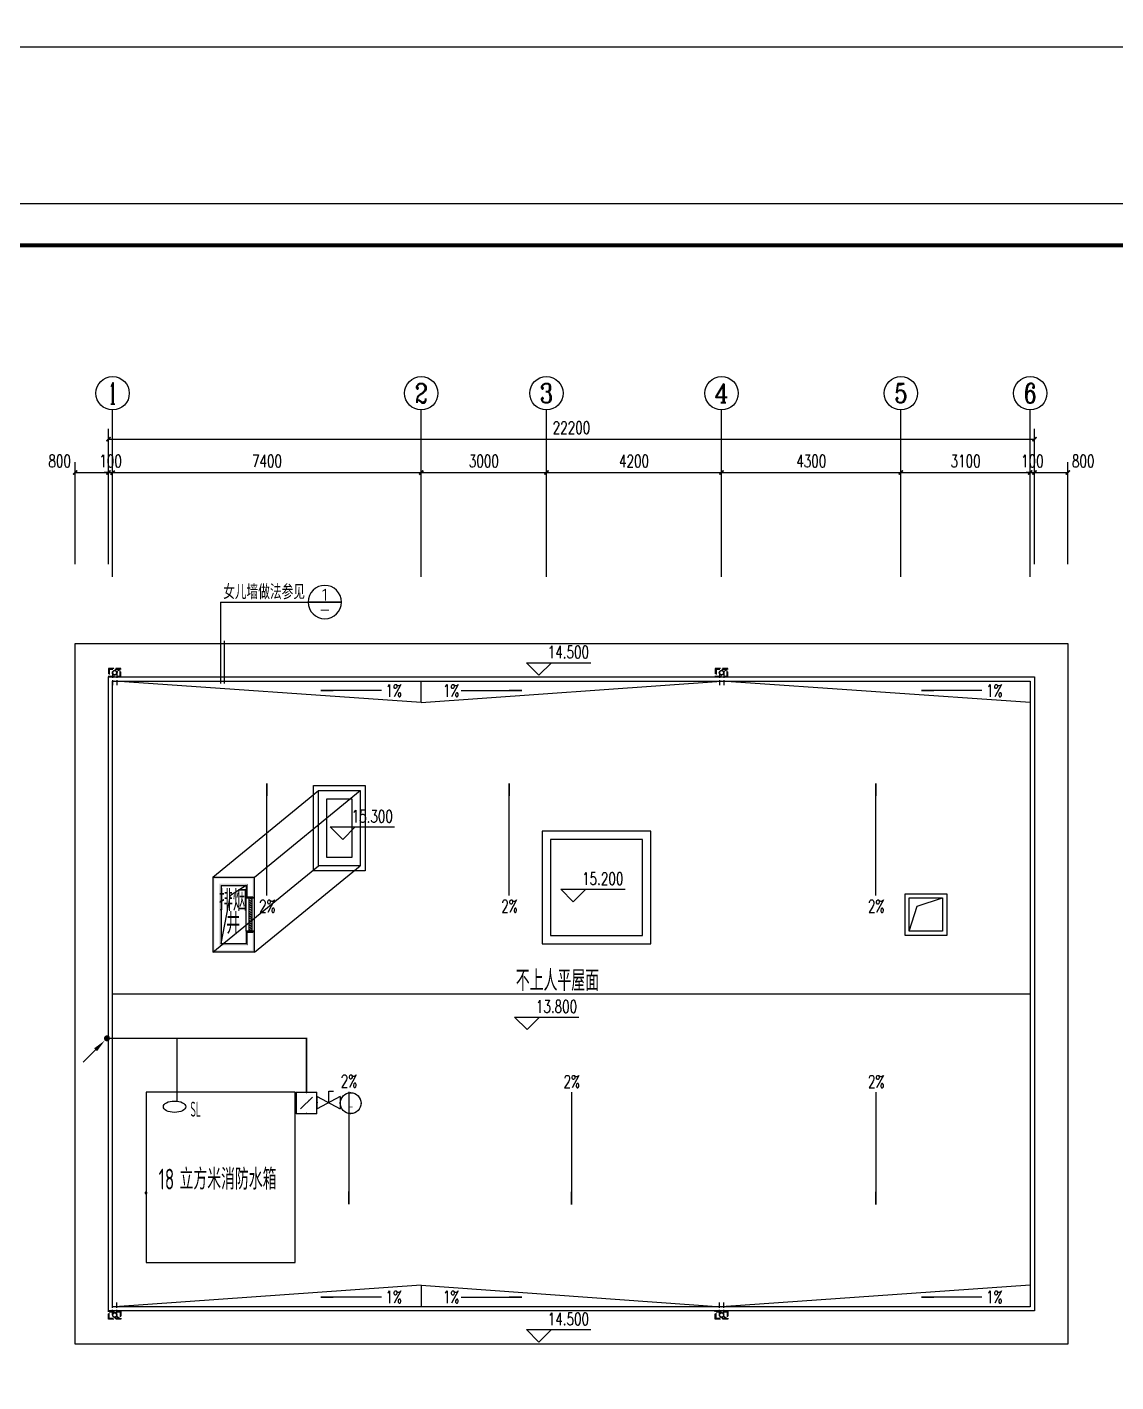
# Model space of a CAD drawing. Extents: x 6250600 to 6678662, y -692028 to -290561.
# Drawn here: x 6556041 to 6582147, y -589910 to -557426 of the extents above; entities that cross this region are included whole.
import ezdxf
from ezdxf.enums import TextEntityAlignment as Align

# ---------------------------------------------------------------- set-up
doc = ezdxf.new("R2010")
doc.units = 0
doc.header["$LTSCALE"] = 1000
doc.header["$MEASUREMENT"] = 0
doc.linetypes.add('CONTINOUS', pattern=[0])
doc.linetypes.add('DASH_50', pattern=[0.175, 0.125, -0.05])
doc.layers.get('0').update_dxf_attribs({"linetype": 'CONTINUOUS'})
doc.layers.get('Defpoints').update_dxf_attribs({"linetype": 'CONTINUOUS'})
for name, color, linetype in [('AXIS_TEXT', 7, 'CONTINUOUS'), ('EQUIP-消防', 3, 'CONTINUOUS'), ('LAYER1', 143, 'CONTINUOUS'), ('LWIRE', 4, 'CONTINUOUS'), ('PUB_TITLE', 4, 'CONTINUOUS'), ('WIRE-消防', 5, 'CONTINUOUS'), ('建筑底图', 251, 'CONTINUOUS'), ('电信', 7, 'CONTINUOUS')]:
    doc.layers.add(name, color=color, linetype=linetype)
doc.styles.add('_HZTXT', font='txt.shx', dxfattribs={"width": 0.8, "bigfont": 'HZTXT.shx'})
doc.styles.add('_TCH_AXIS', font='COMPLEX', dxfattribs={"bigfont": 'GBCBIG'})
doc.styles.add('_TCH_DIM', font='SIMPLEX', dxfattribs={"bigfont": 'GBCBIG'})
doc.styles.add('_TCH_DIM_T3', font='SIMPLEX', dxfattribs={"width": 0.705882, "bigfont": 'GBCBIG'})
doc.styles.add('COMP', font='COMPLEX', dxfattribs={"bigfont": 'hztxt'})
doc.styles.add('COMPLEX', font='COMPLEX')
doc.styles.add('SCEI', font='sceie.shx', dxfattribs={"width": 0.8, "height": 400, "bigfont": 'sceic.shx'})
doc.styles.add('schuco', font='sceie.shx', dxfattribs={"width": 0.7, "bigfont": 'sceic.shx'})
doc.styles.get("Standard").update_dxf_attribs({"font": 'GBENOR', "bigfont": 'GBCBIG'})
doc.dimstyles.new('_TCH_ARCH&&100', dxfattribs={"dimtxt": 297.5, "dimasz": 100, "dimexe": 250, "dimexo": 300, "dimgap": 126.25, "dimtad": 1, "dimdec": 0, "dimzin": 0, "dimdsep": 46, "dimtxsty": '_TCH_DIM_T3', "dimblk": 'ARCHTICK', "dimcen": 0.09, "dimclrt": 7, "dimazin": 2, "dimtfac": 1, "dimtdec": 0, "dimtix": 1, "dimtmove": 2, "dimatfit": 3, "dimfxl": 0, "dimtolj": 1, "dimtzin": 0, "dimarcsym": 0})

# ---------------------------------------------------------------- blocks, each defined once
blk = doc.blocks.new('_INDEX')
blk.add_line((-0.5, 0), (0.5, 0))
blk.add_circle((0, 0), 0.5)
at = {"style": 'COMP'}
for tag, width, p, p2 in [('1', 2.333333, (-0.17, 0.05), (0.17, 0.05)), ('-', 1.166667, (-0.17, -0.39), (0.17, -0.39))]:
    blk.add_attdef(tag, text='', height=0.34, dxfattribs=dict(at, width=width)).set_placement(p, p2, align=Align.FIT)
blk = doc.blocks.new('_AXISO')
blk.add_circle((0, 0), 0.5)
at = {"layer": 'AXIS_TEXT', "style": 'COMPLEX', "width": 1.041667}
blk.add_attdef('A', text='', height=0.56, dxfattribs=at).set_placement((-0.25, -0.28), (0.25, -0.28), align=Align.FIT)
blk = doc.blocks.new('A$C05153518')
at = {"layer": 'LAYER1'}
h = blk.add_hatch(color=256, dxfattribs=at)
edge = h.paths.add_edge_path()
edge.add_ellipse((200, 200), major_axis=(77.8, 77.8), ratio=1, start_angle=315, end_angle=405, ccw=False)
edge.add_line((310, 200), (300, 200))
edge.add_ellipse((200, 200), major_axis=(-70.7, 70.7), ratio=1, start_angle=225, end_angle=315)
edge.add_line((200, 300), (200, 310))
edge = h.paths.add_edge_path()
edge.add_line((200, 310), (200, 300))
edge.add_ellipse((200, 200), major_axis=(70.7, 70.7), ratio=1, start_angle=45, end_angle=135)
edge.add_line((100, 200), (90, 200))
edge.add_ellipse((200, 200), major_axis=(-77.8, 77.8), ratio=1, start_angle=-45, end_angle=45, ccw=False)
edge = h.paths.add_edge_path()
edge.add_line((90, 200), (100, 200))
edge.add_ellipse((200, 200), major_axis=(-70.7, 70.7), ratio=1, start_angle=45, end_angle=135)
edge.add_line((200, 100), (200, 90))
edge.add_ellipse((200, 200), major_axis=(77.8, 77.8), ratio=1, start_angle=135, end_angle=225, ccw=False)
edge = h.paths.add_edge_path()
edge.add_line((300, 200), (310, 200))
edge.add_ellipse((200, 200), major_axis=(-77.8, 77.8), ratio=1, start_angle=135, end_angle=225, ccw=False)
edge.add_line((200, 90), (200, 100))
edge.add_ellipse((200, 200), major_axis=(70.7, 70.7), ratio=1, start_angle=225, end_angle=315)
h = blk.add_hatch(color=256, dxfattribs=at)
edge = h.paths.add_edge_path()
edge.add_ellipse((200, 200), major_axis=(77.8, 77.8), ratio=1, start_angle=315, end_angle=405, ccw=False)
edge.add_line((310, 200), (300, 200))
edge.add_ellipse((200, 200), major_axis=(-70.7, 70.7), ratio=1, start_angle=225, end_angle=315)
edge.add_line((200, 300), (200, 310))
edge = h.paths.add_edge_path()
edge.add_line((200, 310), (200, 300))
edge.add_ellipse((200, 200), major_axis=(70.7, 70.7), ratio=1, start_angle=45, end_angle=135)
edge.add_line((100, 200), (90, 200))
edge.add_ellipse((200, 200), major_axis=(-77.8, 77.8), ratio=1, start_angle=-45, end_angle=45, ccw=False)
edge = h.paths.add_edge_path()
edge.add_line((90, 200), (100, 200))
edge.add_ellipse((200, 200), major_axis=(-70.7, 70.7), ratio=1, start_angle=45, end_angle=135)
edge.add_line((200, 100), (200, 90))
edge.add_ellipse((200, 200), major_axis=(77.8, 77.8), ratio=1, start_angle=135, end_angle=225, ccw=False)
edge = h.paths.add_edge_path()
edge.add_line((300, 200), (310, 200))
edge.add_ellipse((200, 200), major_axis=(-77.8, 77.8), ratio=1, start_angle=135, end_angle=225, ccw=False)
edge.add_line((200, 90), (200, 100))
edge.add_ellipse((200, 200), major_axis=(70.7, 70.7), ratio=1, start_angle=225, end_angle=315)
for radius in [110, 110, 100, 100]:
    blk.add_circle((200, 200), radius, dxfattribs=at)
blk = doc.blocks.new('A$C395401BF')
at = {"layer": 'LAYER1', "xscale": -0.5, "yscale": 0.5, "zscale": 0.5, "rotation": 180}
blk.add_blockref('A$C05153518', (0, 200), dxfattribs=at)
blk = doc.blocks.new('34343434')
at = {"layer": 'LAYER1', "linetype": 'DASH_50'}
for p, q in [((57410, 28069), (57070, 28069)), ((57410, 27969), (57070, 27969)), ((57436, 28062), (57490, 28149))]:
    blk.add_line(p, q, dxfattribs=at)
for points in [[(57310, 27869), (57310, 28169), (57510, 28169), (57510, 27869)], [(57330, 27889), (57330, 28149), (57490, 28149), (57490, 27889)]]:
    blk.add_lwpolyline(points, close=True, dxfattribs=at)
at = {"layer": 'LAYER1', "linetype": 'CONTINOUS'}
blk.add_circle((57410, 28019), 50, dxfattribs=at)
at = {"rotation": 270}
blk.add_blockref('A$C395401BF', (57310, 28119), dxfattribs=at)
blk = doc.blocks.new('_ArchTick')
at = {"color": 0, "linetype": 'ByBlock', "const_width": 0.4}
blk.add_lwpolyline([(-0.5, -0.5), (0.5, 0.5)], dxfattribs=at)
blk = doc.blocks.new('*D687')
at = {"layer": 'Defpoints', "color": 0, "transparency": 16777216}
for p in [(6580193, -567306), (6557993, -570606), (6580193, -570606)]:
    blk.add_point(p, dxfattribs=at)
at = {"layer": '建筑底图', "color": 0, "lineweight": -2, "transparency": 16777216}
for p, q in [((6557993, -570306), (6557993, -567056)), ((6580193, -570306), (6580193, -567056)), ((6557993, -567306), (6580193, -567306))]:
    blk.add_line(p, q, dxfattribs=at)
at = {"layer": '建筑底图', "color": 0, "lineweight": -2, "transparency": 16777216, "xscale": 100, "yscale": 100, "zscale": 100, "rotation": 180}
blk.add_blockref('_ArchTick', (6557993, -567306), dxfattribs=at)
at = {"layer": '建筑底图', "color": 0, "lineweight": -2, "transparency": 16777216, "xscale": 100, "yscale": 100, "zscale": 100}
blk.add_blockref('_ArchTick', (6580193, -567306), dxfattribs=at)
at = {"layer": '建筑底图', "color": 7, "transparency": 16777216, "insert": (6569093, -567031), "char_height": 297.5, "attachment_point": 5, "style": '_TCH_DIM_T3'}
blk.add_mtext('\\A1;22200', dxfattribs=at)
blk = doc.blocks.new('*D688')
at = {"layer": 'Defpoints', "color": 0, "transparency": 16777216}
for p in [(6557993, -568106), (6557193, -570606), (6557993, -570606)]:
    blk.add_point(p, dxfattribs=at)
at = {"layer": '建筑底图', "color": 0, "lineweight": -2, "transparency": 16777216}
for p, q in [((6557193, -570306), (6557193, -567856)), ((6557193, -568106), (6557993, -568106)), ((6557993, -570306), (6557993, -567856))]:
    blk.add_line(p, q, dxfattribs=at)
at = {"layer": '建筑底图', "color": 0, "lineweight": -2, "transparency": 16777216, "xscale": 100, "yscale": 100, "zscale": 100, "rotation": 180}
blk.add_blockref('_ArchTick', (6557193, -568106), dxfattribs=at)
at = {"layer": '建筑底图', "color": 0, "lineweight": -2, "transparency": 16777216, "xscale": 100, "yscale": 100, "zscale": 100}
blk.add_blockref('_ArchTick', (6557993, -568106), dxfattribs=at)
at = {"layer": '建筑底图', "color": 7, "transparency": 16777216, "insert": (6556823, -567831), "char_height": 297.5, "attachment_point": 5, "style": '_TCH_DIM_T3'}
blk.add_mtext('\\A1;800', dxfattribs=at)
blk = doc.blocks.new('*D689')
at = {"layer": 'Defpoints', "color": 0, "transparency": 16777216}
for p in [(6558093, -568106), (6557993, -570606), (6558093, -570606)]:
    blk.add_point(p, dxfattribs=at)
at = {"layer": '建筑底图', "color": 0, "lineweight": -2, "transparency": 16777216}
for p, q in [((6557993, -568106), (6557893, -568106)), ((6557993, -570306), (6557993, -567856)), ((6557993, -568106), (6558093, -568106)), ((6558093, -570306), (6558093, -567856)), ((6558093, -568106), (6558193, -568106))]:
    blk.add_line(p, q, dxfattribs=at)
at = {"layer": '建筑底图', "color": 0, "lineweight": -2, "transparency": 16777216, "xscale": 100, "yscale": 100, "zscale": 100}
blk.add_blockref('_ArchTick', (6557993, -568106), dxfattribs=at)
at = {"layer": '建筑底图', "color": 0, "lineweight": -2, "transparency": 16777216, "xscale": 100, "yscale": 100, "zscale": 100, "rotation": 180}
blk.add_blockref('_ArchTick', (6558093, -568106), dxfattribs=at)
at = {"layer": '建筑底图', "color": 7, "transparency": 16777216, "insert": (6558043, -567831), "char_height": 297.5, "attachment_point": 5, "style": '_TCH_DIM_T3'}
blk.add_mtext('\\A1;100', dxfattribs=at)
blk = doc.blocks.new('*D690')
at = {"layer": 'Defpoints', "color": 0, "transparency": 16777216}
for p in [(6565493, -568106), (6558093, -570606), (6565493, -570606)]:
    blk.add_point(p, dxfattribs=at)
at = {"layer": '建筑底图', "color": 0, "lineweight": -2, "transparency": 16777216}
for p, q in [((6558093, -570306), (6558093, -567856)), ((6558093, -568106), (6565493, -568106)), ((6565493, -570306), (6565493, -567856))]:
    blk.add_line(p, q, dxfattribs=at)
at = {"layer": '建筑底图', "color": 0, "lineweight": -2, "transparency": 16777216, "xscale": 100, "yscale": 100, "zscale": 100, "rotation": 180}
blk.add_blockref('_ArchTick', (6558093, -568106), dxfattribs=at)
at = {"layer": '建筑底图', "color": 0, "lineweight": -2, "transparency": 16777216, "xscale": 100, "yscale": 100, "zscale": 100}
blk.add_blockref('_ArchTick', (6565493, -568106), dxfattribs=at)
at = {"layer": '建筑底图', "color": 7, "transparency": 16777216, "insert": (6561793, -567831), "char_height": 297.5, "attachment_point": 5, "style": '_TCH_DIM_T3'}
blk.add_mtext('\\A1;7400', dxfattribs=at)
blk = doc.blocks.new('*D691')
at = {"layer": 'Defpoints', "color": 0, "transparency": 16777216}
for p in [(6568493, -568106), (6565493, -570606), (6568493, -570606)]:
    blk.add_point(p, dxfattribs=at)
at = {"layer": '建筑底图', "color": 0, "lineweight": -2, "transparency": 16777216}
for p, q in [((6565493, -570306), (6565493, -567856)), ((6565493, -568106), (6568493, -568106)), ((6568493, -570306), (6568493, -567856))]:
    blk.add_line(p, q, dxfattribs=at)
at = {"layer": '建筑底图', "color": 0, "lineweight": -2, "transparency": 16777216, "xscale": 100, "yscale": 100, "zscale": 100, "rotation": 180}
blk.add_blockref('_ArchTick', (6565493, -568106), dxfattribs=at)
at = {"layer": '建筑底图', "color": 0, "lineweight": -2, "transparency": 16777216, "xscale": 100, "yscale": 100, "zscale": 100}
blk.add_blockref('_ArchTick', (6568493, -568106), dxfattribs=at)
at = {"layer": '建筑底图', "color": 7, "transparency": 16777216, "insert": (6566993, -567831), "char_height": 297.5, "attachment_point": 5, "style": '_TCH_DIM_T3'}
blk.add_mtext('\\A1;3000', dxfattribs=at)
blk = doc.blocks.new('*D692')
at = {"layer": 'Defpoints', "color": 0, "transparency": 16777216}
for p in [(6572693, -568106), (6568493, -570606), (6572693, -570606)]:
    blk.add_point(p, dxfattribs=at)
at = {"layer": '建筑底图', "color": 0, "lineweight": -2, "transparency": 16777216}
for p, q in [((6568493, -570306), (6568493, -567856)), ((6568493, -568106), (6572693, -568106)), ((6572693, -570306), (6572693, -567856))]:
    blk.add_line(p, q, dxfattribs=at)
at = {"layer": '建筑底图', "color": 0, "lineweight": -2, "transparency": 16777216, "xscale": 100, "yscale": 100, "zscale": 100, "rotation": 180}
blk.add_blockref('_ArchTick', (6568493, -568106), dxfattribs=at)
at = {"layer": '建筑底图', "color": 0, "lineweight": -2, "transparency": 16777216, "xscale": 100, "yscale": 100, "zscale": 100}
blk.add_blockref('_ArchTick', (6572693, -568106), dxfattribs=at)
at = {"layer": '建筑底图', "color": 7, "transparency": 16777216, "insert": (6570593, -567831), "char_height": 297.5, "attachment_point": 5, "style": '_TCH_DIM_T3'}
blk.add_mtext('\\A1;4200', dxfattribs=at)
blk = doc.blocks.new('*D693')
at = {"layer": 'Defpoints', "color": 0, "transparency": 16777216}
for p in [(6576993, -568106), (6572693, -570606), (6576993, -570606)]:
    blk.add_point(p, dxfattribs=at)
at = {"layer": '建筑底图', "color": 0, "lineweight": -2, "transparency": 16777216}
for p, q in [((6572693, -570306), (6572693, -567856)), ((6572693, -568106), (6576993, -568106)), ((6576993, -570306), (6576993, -567856))]:
    blk.add_line(p, q, dxfattribs=at)
at = {"layer": '建筑底图', "color": 0, "lineweight": -2, "transparency": 16777216, "xscale": 100, "yscale": 100, "zscale": 100, "rotation": 180}
blk.add_blockref('_ArchTick', (6572693, -568106), dxfattribs=at)
at = {"layer": '建筑底图', "color": 0, "lineweight": -2, "transparency": 16777216, "xscale": 100, "yscale": 100, "zscale": 100}
blk.add_blockref('_ArchTick', (6576993, -568106), dxfattribs=at)
at = {"layer": '建筑底图', "color": 7, "transparency": 16777216, "insert": (6574843, -567831), "char_height": 297.5, "attachment_point": 5, "style": '_TCH_DIM_T3'}
blk.add_mtext('\\A1;4300', dxfattribs=at)
blk = doc.blocks.new('*D694')
at = {"layer": 'Defpoints', "color": 0, "transparency": 16777216}
for p in [(6580093, -568106), (6576993, -570606), (6580093, -570606)]:
    blk.add_point(p, dxfattribs=at)
at = {"layer": '建筑底图', "color": 0, "lineweight": -2, "transparency": 16777216}
for p, q in [((6576993, -570306), (6576993, -567856)), ((6576993, -568106), (6580093, -568106)), ((6580093, -570306), (6580093, -567856))]:
    blk.add_line(p, q, dxfattribs=at)
at = {"layer": '建筑底图', "color": 0, "lineweight": -2, "transparency": 16777216, "xscale": 100, "yscale": 100, "zscale": 100, "rotation": 180}
blk.add_blockref('_ArchTick', (6576993, -568106), dxfattribs=at)
at = {"layer": '建筑底图', "color": 0, "lineweight": -2, "transparency": 16777216, "xscale": 100, "yscale": 100, "zscale": 100}
blk.add_blockref('_ArchTick', (6580093, -568106), dxfattribs=at)
at = {"layer": '建筑底图', "color": 7, "transparency": 16777216, "insert": (6578543, -567831), "char_height": 297.5, "attachment_point": 5, "style": '_TCH_DIM_T3'}
blk.add_mtext('\\A1;3100', dxfattribs=at)
blk = doc.blocks.new('*D695')
at = {"layer": 'Defpoints', "color": 0, "transparency": 16777216}
for p in [(6580193, -568106), (6580093, -570606), (6580193, -570606)]:
    blk.add_point(p, dxfattribs=at)
at = {"layer": '建筑底图', "color": 0, "lineweight": -2, "transparency": 16777216}
for p, q in [((6580093, -568106), (6579993, -568106)), ((6580093, -570306), (6580093, -567856)), ((6580093, -568106), (6580193, -568106)), ((6580193, -570306), (6580193, -567856)), ((6580193, -568106), (6580293, -568106))]:
    blk.add_line(p, q, dxfattribs=at)
at = {"layer": '建筑底图', "color": 0, "lineweight": -2, "transparency": 16777216, "xscale": 100, "yscale": 100, "zscale": 100}
blk.add_blockref('_ArchTick', (6580093, -568106), dxfattribs=at)
at = {"layer": '建筑底图', "color": 0, "lineweight": -2, "transparency": 16777216, "xscale": 100, "yscale": 100, "zscale": 100, "rotation": 180}
blk.add_blockref('_ArchTick', (6580193, -568106), dxfattribs=at)
at = {"layer": '建筑底图', "color": 7, "transparency": 16777216, "insert": (6580143, -567831), "char_height": 297.5, "attachment_point": 5, "style": '_TCH_DIM_T3'}
blk.add_mtext('\\A1;100', dxfattribs=at)
blk = doc.blocks.new('*D696')
at = {"layer": 'Defpoints', "color": 0, "transparency": 16777216}
for p in [(6580993, -568106), (6580193, -570606), (6580993, -570606)]:
    blk.add_point(p, dxfattribs=at)
at = {"layer": '建筑底图', "color": 0, "lineweight": -2, "transparency": 16777216}
for p, q in [((6580193, -570306), (6580193, -567856)), ((6580193, -568106), (6580993, -568106)), ((6580993, -570306), (6580993, -567856))]:
    blk.add_line(p, q, dxfattribs=at)
at = {"layer": '建筑底图', "color": 0, "lineweight": -2, "transparency": 16777216, "xscale": 100, "yscale": 100, "zscale": 100, "rotation": 180}
blk.add_blockref('_ArchTick', (6580193, -568106), dxfattribs=at)
at = {"layer": '建筑底图', "color": 0, "lineweight": -2, "transparency": 16777216, "xscale": 100, "yscale": 100, "zscale": 100}
blk.add_blockref('_ArchTick', (6580993, -568106), dxfattribs=at)
at = {"layer": '建筑底图', "color": 7, "transparency": 16777216, "insert": (6581363, -567831), "char_height": 297.5, "attachment_point": 5, "style": '_TCH_DIM_T3'}
blk.add_mtext('\\A1;800', dxfattribs=at)
blk = doc.blocks.new('$WINLIB2D$00000039')
at = {"color": 0}
for points in [[(-0.5, 0.5), (-0.5, -0.5)], [(0.5, 0.5), (-0.5, 0.5)], [(0.5, -0.5), (0.5, 0.5)], [(-0.5, 0.167), (0.5, 0.167)], [(-0.452, -0.167), (-0.5, 0.084)], [(-0.384, -0.167), (-0.448, 0.167)], [(-0.316, -0.167), (-0.38, 0.167)], [(-0.248, -0.167), (-0.312, 0.167)], [(-0.18, -0.167), (-0.244, 0.167)], [(-0.112, -0.167), (-0.176, 0.167)], [(-0.044, -0.167), (-0.108, 0.167)], [(0.024, -0.167), (-0.04, 0.167)], [(0.092, -0.167), (0.028, 0.167)], [(0.16, -0.167), (0.096, 0.167)], [(0.228, -0.167), (0.164, 0.167)], [(0.296, -0.167), (0.232, 0.167)], [(0.364, -0.167), (0.3, 0.167)], [(0.432, -0.167), (0.368, 0.167)], [(0.5, -0.167), (0.436, 0.167)], [(-0.5, -0.167), (0.5, -0.167)], [(0.5, -0.5), (-0.5, -0.5)]]:
    blk.add_lwpolyline(points, dxfattribs=at)
blk = doc.blocks.new('$equip$00002794')
for p, q in [((0, -0.552), (0, 0)), ((0, 0), (0.229, 0)), ((-0.55, -0.852), (-0.55, -0.252)), ((-0.55, -0.252), (0.55, -0.852)), ((0.55, -0.252), (-0.55, -0.852)), ((0.55, -0.252), (0.55, -0.852))]:
    blk.add_line(p, q)
for p in [(-0.55, -0.552), (0, -0.552), (0.55, -0.552)]:
    blk.add_point(p)
at = {"color": 7, "flags": 1}
for tag, height, p in [('A', 0.00002, (0, 0)), ('B', 0.4, (0.805, -0.606))]:
    blk.add_attdef(tag, text='', height=height, dxfattribs=at).set_placement(p, align=Align.MIDDLE_CENTER)
blk = doc.blocks.new('$equip$00002760')
for p, q in [((0.5, 0.5), (-0.5, 0.5)), ((-0.5, 0.5), (-0.5, -0.5)), ((-0.283, -0.283), (0.283, 0.283)), ((0.5, -0.5), (0.5, 0.5)), ((-0.5, -0.5), (0.5, -0.5))]:
    blk.add_line(p, q)
at = {"const_width": 0.05}
blk.add_lwpolyline([(-0.5, 0.5), (0.5, 0.5), (0.5, -0.5), (-0.5, -0.5), (-0.5, 0.5), (0.5, 0.5)], dxfattribs=at)
for p in [(-0.5, 0), (0, 0.5), (0.5, 0), (0, -0.5)]:
    blk.add_point(p)
blk.add_solid([(0.283, 0.283), (0.075, 0.124), (0.124, 0.075)])
at = {"color": 7, "flags": 1}
for tag, height, p in [('A', 0.00002, (0, 0)), ('B', 0.4, (0.755, -0.254))]:
    blk.add_attdef(tag, text='', height=height, dxfattribs=at).set_placement(p, align=Align.MIDDLE_CENTER)
blk = doc.blocks.new('$equip$00002792')
at = {"const_width": 0.04}
blk.add_lwpolyline([(-0.5, 0, -1), (0.5, 0, -1), (-0.5, 0, -1.463176)], format="xyb", dxfattribs=at)
blk.add_circle((0, 0), 0.5)
for p in [(-0.5, 0), (0, 0.5), (0.5, 0), (0, -0.5)]:
    blk.add_point(p)
at = {"color": 7}
blk.add_attdef('$TEXT$', text='', height=0.4, dxfattribs=at).set_placement((0.002, -0.002), align=Align.MIDDLE_CENTER)
at = {"color": 7, "flags": 1}
for tag, height, p in [('A', 0.00002, (0, 0)), ('B', 0.4, (0.755, -0.254))]:
    blk.add_attdef(tag, text='', height=height, dxfattribs=at).set_placement(p, align=Align.MIDDLE_CENTER)
blk = doc.blocks.new('$TelecSys$00000081')
for p, q in [((0.104, 0.104), (0.104, 0.104)), ((-1.15, -1.15), (-0.55, -0.55)), ((-0.104, -0.104), (-0.104, -0.104))]:
    blk.add_line(p, q)
at = {"const_width": 0.142}
blk.add_lwpolyline([(0.071, 0, 1), (-0.071, 0, 1)], format="xyb", close=True, dxfattribs=at)
blk.add_solid([(-0.62, -0.48), (-0.48, -0.62), (-0.1, -0.1)])
at = {"width": 0.8, "flags": 9}
blk.add_attdef('A', (0, 0), '', height=0.00002, rotation=180, dxfattribs=at)

msp = doc.modelspace()

# ---------------------------------------------------------------- hatches: boundary and pattern name
at = {"layer": '建筑底图'}
for points in [[(6560492.6, -577805.8), (6560492.6, -579605.9), (6560532.6, -579565.9), (6560532.6, -577845.8)], [(6560492.6, -577805.8), (6561492.6, -577805.8), (6561452.6, -577845.8), (6560532.6, -577845.8)], [(6561492.6, -578305.8), (6561492.6, -577805.8), (6561452.6, -577845.8), (6561452.6, -578265.8)], [(6560692.6, -578005.8), (6560692.6, -579405.9), (6560652.6, -579445.9), (6560652.6, -577965.8)], [(6560692.6, -578005.8), (6561292.6, -578005.8), (6561332.6, -577965.8), (6560652.6, -577965.8)], [(6561292.6, -578005.8), (6561292.6, -578305.8), (6561332.6, -578265.8), (6561332.6, -577965.8)], [(6561292.6, -578305.8), (6561492.6, -578305.8), (6561452.6, -578265.8), (6561332.6, -578265.8)], [(6561492.6, -579105.8), (6561292.6, -579105.8), (6561332.6, -579145.8), (6561452.6, -579145.8)], [(6561292.6, -579105.8), (6561292.6, -579405.9), (6561332.6, -579445.9), (6561332.6, -579145.8)], [(6561492.6, -579605.9), (6561492.6, -579105.8), (6561452.6, -579145.8), (6561452.6, -579565.9)], [(6561292.6, -579405.9), (6560692.6, -579405.9), (6560652.6, -579445.9), (6561332.6, -579445.9)], [(6561492.6, -579605.9), (6560492.6, -579605.9), (6560532.6, -579565.9), (6561452.6, -579565.9)]]:
    msp.add_hatch(color=256, dxfattribs=at).paths.add_polyline_path(points)

# ---------------------------------------------------------------- linework, layer by layer
msp.add_ellipse((6559576.4, -583310.9), major_axis=(-268, 0), ratio=0.5057548)
at = {"layer": 'PUB_TITLE', "color": 4}
for points in [[(6544037.7, -557900.9), (6603437.7, -557900.9), (6603437.7, -515900.9), (6544037.7, -515900.9)], [(6544037.7, -603660.1), (6603437.7, -603660.1), (6603437.7, -561660.1), (6544037.7, -561660.1)]]:
    msp.add_lwpolyline(points, close=True, dxfattribs=at)
at = {"layer": 'PUB_TITLE', "color": 4, "const_width": 100}
msp.add_lwpolyline([(6546537.7, -602660.1), (6602437.7, -602660.1), (6602437.7, -562660.1), (6546537.7, -562660.1)], close=True, dxfattribs=at)
at = {"layer": 'WIRE-消防', "color": 5, "linetype": 'Continuous', "const_width": 35}
for points in [[(6562740.5, -582972.2), (6562740.5, -581672.2), (6557992.6, -581672.2)], [(6559636.5, -583178.8), (6559636.5, -581672.2)]]:
    msp.add_lwpolyline(points, dxfattribs=at)
at = {"layer": '建筑底图'}
for p, q in [((6558092.6, -570605.9), (6558092.6, -566605.9)), ((6565492.6, -570605.9), (6565492.6, -566605.9)), ((6568492.6, -570605.9), (6568492.6, -566605.9)), ((6572692.6, -570605.9), (6572692.6, -566605.9)), ((6576992.6, -570605.9), (6576992.6, -566605.9)), ((6580092.6, -570605.9), (6580092.6, -566605.9)), ((6560679.1, -571211), (6560679.1, -572954.4)), ((6560679.1, -571211), (6563583.4, -571211)), ((6560679.1, -571417.2), (6560679.1, -573160.7)), ((6568314, -572965.9), (6568014, -572665.9)), ((6568014, -572665.9), (6569554.2, -572665.9)), ((6568314, -572965.9), (6568614, -572665.9)), ((6565492.6, -573621.3), (6558145.8, -573105.9)), ((6565492.6, -573621.3), (6572692.6, -573105.9)), ((6565492.6, -573621.3), (6565492.6, -573105.9)), ((6580092.6, -573621.3), (6572692.6, -573105.9)), ((6560492.6, -577805.8), (6563030.6, -575732.5)), ((6561492.6, -577805.8), (6564030.6, -575732.5)), ((6563611, -576903.4), (6563311, -576603.4)), ((6563311, -576603.4), (6564851.2, -576603.4)), ((6563611, -576903.4), (6563911, -576603.4)), ((6560492.6, -579605.9), (6563030.6, -577532.5)), ((6561492.6, -579605.9), (6564030.6, -577532.5)), ((6560492.6, -577805.8), (6560492.6, -579605.9)), ((6560492.6, -577805.8), (6561492.6, -577805.8)), ((6561492.6, -578305.8), (6561492.6, -577805.8)), ((6560692.6, -578005.8), (6560692.6, -579405.9)), ((6560692.6, -578005.8), (6561292.6, -578005.8)), ((6561292.6, -578005.8), (6561292.6, -578305.8)), ((6569137.8, -578398.2), (6568837.8, -578098.2)), ((6568837.8, -578098.2), (6570378.1, -578098.2)), ((6569137.8, -578398.2), (6569437.8, -578098.2)), ((6561292.6, -578305.8), (6561492.6, -578305.8)), ((6561492.6, -579105.8), (6561292.6, -579105.8)), ((6561292.6, -579105.8), (6561292.6, -579405.9)), ((6561492.6, -579605.9), (6561492.6, -579105.8)), ((6561292.6, -579405.9), (6560692.6, -579405.9)), ((6561492.6, -579605.9), (6560492.6, -579605.9)), ((6558092.6, -580605.9), (6580092.6, -580605.9)), ((6568028.8, -581463.3), (6567728.8, -581163.3)), ((6567728.8, -581163.3), (6569269.1, -581163.3)), ((6568028.8, -581463.3), (6568328.8, -581163.3)), ((6565492.6, -587590.4), (6558145.8, -588105.9)), ((6565492.6, -587590.4), (6572692.6, -588105.9)), ((6565492.6, -587590.4), (6565492.6, -588105.9)), ((6580092.6, -587590.4), (6572692.6, -588105.9)), ((6568314, -588954.8), (6568014, -588654.8)), ((6568014, -588654.8), (6569554.2, -588654.8)), ((6568314, -588954.8), (6568614, -588654.8))]:
    msp.add_line(p, q, dxfattribs=at)
for points in [[(6557192.6, -572205.9), (6580992.6, -572205.9), (6580992.6, -589005.9), (6557192.6, -589005.9)], [(6557992.6, -573005.9), (6580192.6, -573005.9), (6580192.6, -588205.9), (6557992.6, -588205.9)], [(6558092.6, -573105.9), (6580092.6, -573105.9), (6580092.6, -588105.9), (6558092.6, -588105.9)], [(6562910.6, -575612.5), (6564150.6, -575612.5), (6564150.6, -577652.5), (6562910.6, -577652.5)], [(6563030.6, -575732.5), (6564030.6, -575732.5), (6564030.6, -577532.5), (6563030.6, -577532.5)], [(6563230.6, -575932.5), (6563830.6, -575932.5), (6563830.6, -577332.5), (6563230.6, -577332.5)], [(6570992.6, -576705.9), (6568392.6, -576705.9), (6568392.6, -579405.9), (6570992.6, -579405.9)], [(6570792.6, -576905.9), (6568592.6, -576905.9), (6568592.6, -579205.9), (6570792.6, -579205.9)], [(6577092.6, -579205.9), (6577092.6, -578205.9), (6578092.6, -578205.9), (6578092.6, -579205.9)], [(6577192.6, -579105.9), (6577192.6, -578305.9), (6577992.6, -578305.9), (6577992.6, -579105.9)], [(6558892.6, -587045.9), (6562472.6, -587045.9), (6562472.6, -582965.9), (6558892.6, -582965.9)]]:
    msp.add_lwpolyline(points, close=True, dxfattribs=at)
for points in [[(6560772.2, -572959.8), (6560772.2, -572142.3)], [(6560772.2, -573166.1), (6560772.2, -572348.5)], [(6564534.8, -573335.5), (6563083.1, -573335.5), (6563383.1, -573335.5)], [(6566450.4, -573335.5), (6567902.1, -573335.5), (6567602.1, -573335.5)], [(6578934.8, -573335.5), (6577483.1, -573335.5), (6577783.1, -573335.5)], [(6561792.6, -578249.3), (6561792.6, -575558.4), (6561792.6, -575858.4)], [(6567600.3, -578249.3), (6567600.3, -575558.4), (6567600.3, -575858.4)], [(6576392.6, -578249.3), (6576392.6, -575558.4), (6576392.6, -575858.4)], [(6560692.6, -579396.3), (6560917.9, -578239.3), (6561292.6, -577996.2)], [(6577192.6, -579105.9), (6577379, -578505.6), (6577992.6, -578305.9)], [(6563752.2, -582953.7), (6563752.2, -585644.5), (6563752.2, -585344.5)], [(6569092.6, -582962.5), (6569092.6, -585653.3), (6569092.6, -585353.3)], [(6576392.6, -582962.5), (6576392.6, -585653.3), (6576392.6, -585353.3)], [(6564534.8, -587876.2), (6563083.1, -587876.2), (6563383.1, -587876.2)], [(6566450.4, -587876.2), (6567902.1, -587876.2), (6567602.1, -587876.2)], [(6578934.8, -587876.2), (6577483.1, -587876.2), (6577783.1, -587876.2)]]:
    msp.add_lwpolyline(points, dxfattribs=at)
msp.add_lwpolyline([(6558909.7, -585368.6, 1), (6558875.5, -585389.3, 1)], format="xyb", close=True, dxfattribs=at)

# ---------------------------------------------------------------- block references
at = {"layer": 'EQUIP-消防', "xscale": 500, "yscale": 500, "zscale": 500}
for name, p in [('$equip$00002760', (6562740.5, -583222.2)), ('$equip$00002794', (6563273.2, -582937.8))]:
    msp.add_blockref(name, p, dxfattribs=at)
msp.add_blockref('$equip$00002792', (6563799, -583227.1), dxfattribs=at).add_auto_attribs({'$TEXT$': 'L'})
at = {"layer": 'LWIRE', "xscale": 500, "yscale": 500, "zscale": 500}
msp.add_blockref('$TelecSys$00000081', (6557957, -581672.2), dxfattribs=at)
at = {"layer": '建筑底图'}
ref = msp.add_blockref('_AXISO', (6558092.6, -566205.9), dxfattribs=dict(at, xscale=800, yscale=800, zscale=800))
ref.add_attrib('A', '1', dxfattribs={"layer": 'AXIS_TEXT', "color": 0, "height": 514.7, "style": '_TCH_AXIS'}).set_placement((6557982.3, -566463.2), (6558202.9, -566463.2), align=Align.FIT)
ref = msp.add_blockref('_AXISO', (6565492.6, -566205.9), dxfattribs=dict(at, xscale=800, yscale=800, zscale=800))
ref.add_attrib('A', '2', dxfattribs={"layer": 'AXIS_TEXT', "color": 0, "height": 465.9, "style": '_TCH_AXIS'}).set_placement((6565337.3, -566438.8), (6565647.9, -566438.8), align=Align.FIT)
ref = msp.add_blockref('_AXISO', (6568492.6, -566205.9), dxfattribs=dict(at, xscale=800, yscale=800, zscale=800))
ref.add_attrib('A', '3', dxfattribs={"layer": 'AXIS_TEXT', "color": 0, "height": 465.9, "style": '_TCH_AXIS'}).set_placement((6568337.3, -566438.8), (6568647.9, -566438.8), align=Align.FIT)
ref = msp.add_blockref('_AXISO', (6572692.6, -566205.9), dxfattribs=dict(at, xscale=800, yscale=800, zscale=800))
ref.add_attrib('A', '4', dxfattribs={"layer": 'AXIS_TEXT', "color": 0, "height": 445.4, "style": '_TCH_AXIS'}).set_placement((6572522.9, -566428.6), (6572862.3, -566428.6), align=Align.FIT)
ref = msp.add_blockref('_AXISO', (6576992.6, -566205.9), dxfattribs=dict(at, xscale=800, yscale=800, zscale=800))
ref.add_attrib('A', '5', dxfattribs={"layer": 'AXIS_TEXT', "color": 0, "height": 465.9, "style": '_TCH_AXIS'}).set_placement((6576837.3, -566438.8), (6577147.9, -566438.8), align=Align.FIT)
ref = msp.add_blockref('_AXISO', (6580092.6, -566205.9), dxfattribs=dict(at, xscale=800, yscale=800, zscale=800))
ref.add_attrib('A', '6', dxfattribs={"layer": 'AXIS_TEXT', "color": 0, "height": 465.9, "style": '_TCH_AXIS'}).set_placement((6579937.3, -566438.8), (6580247.9, -566438.8), align=Align.FIT)
ref = msp.add_blockref('_INDEX', (6563179.9, -571211), dxfattribs=dict(at, xscale=-800, yscale=800, zscale=800))
ref.add_attrib('1', '1', dxfattribs={"layer": '0', "height": 272, "style": 'COMP', "width": 2.333333}).set_placement((6563043.9, -571171), (6563315.9, -571171), align=Align.FIT)
ref.add_attrib('-', '-', dxfattribs={"layer": '0', "height": 272, "style": 'COMP', "width": 1.166667}).set_placement((6563043.9, -571523), (6563315.9, -571523), align=Align.FIT)
at = {"layer": '建筑底图', "xscale": -1, "rotation": 270}
for p in [(6530123.4, -630315.8), (6544673.4, -630315.8)]:
    msp.add_blockref('34343434', p, dxfattribs=at)
at = {"layer": '建筑底图', "xscale": 800, "yscale": -199.9999975413084, "zscale": 800, "rotation": 269.9999999997154}
msp.add_blockref('$WINLIB2D$00000039', (6561392.6, -578705.8), dxfattribs=at)
at = {"layer": '建筑底图', "rotation": 270}
for p in [(6530123.4, -530895.9), (6544673.4, -530895.9)]:
    msp.add_blockref('34343434', p, dxfattribs=at)

# ---------------------------------------------------------------- texts
at = {"layer": '建筑底图'}
for s, height, style, width, p in [('女儿墙做法参见', 350, '_HZTXT', 0.8, (6560744, -571143.9)), ('14.500', 297.5, '_TCH_DIM', 0.705882, (6568524.2, -572560.9)), ('1%', 297.5, '_TCH_DIM', 0.705882, (6564634.9, -573484.3)), ('1%', 297.5, '_TCH_DIM', 0.705882, (6566010.3, -573484.3)), ('1%', 297.5, '_TCH_DIM', 0.705882, (6579034.9, -573484.3)), ('15.300', 297.5, '_TCH_DIM', 0.705882, (6563821.2, -576498.4)), ('15.200', 297.5, '_TCH_DIM', 0.705882, (6569348.1, -577993.2)), ('排烟', 500, 'schuco', 0.7, (6560641.5, -578616)), ('2%', 297.5, '_TCH_DIM', 0.705882, (6561602.6, -578651.8)), ('2%', 297.5, '_TCH_DIM', 0.705882, (6567410.3, -578651.8)), ('2%', 297.5, '_TCH_DIM', 0.705882, (6576202.6, -578651.8)), ('井', 500, 'schuco', 0.7, (6560817.9, -579165.9)), ('不上人平屋面', 500, 'schuco', 0.7, (6567758.8, -580536.2)), ('13.800', 297.5, '_TCH_DIM', 0.705882, (6568239.1, -581058.3)), ('2%', 297.5, '_TCH_DIM', 0.705882, (6563562.2, -582848.7)), ('2%', 297.5, '_TCH_DIM', 0.705882, (6568902.6, -582857.5)), ('2%', 297.5, '_TCH_DIM', 0.705882, (6576202.6, -582857.5)), ('18', 500, 'schuco', 0.7, (6559194.7, -585298.3)), ('立方米消防水箱', 500, 'schuco', 0.7, (6559694.7, -585298.3)), ('1%', 297.5, '_TCH_DIM', 0.705882, (6564634.9, -588025)), ('1%', 297.5, '_TCH_DIM', 0.705882, (6566010.3, -588025)), ('1%', 297.5, '_TCH_DIM', 0.705882, (6579034.9, -588025)), ('14.500', 297.5, '_TCH_DIM', 0.705882, (6568524.2, -588549.8))]:
    msp.add_text(s, height=height, dxfattribs=dict(at, style=style, width=width)).set_placement(p)
at = {"layer": '电信', "style": 'SCEI', "width": 0.55}
msp.add_text('SL', height=360, dxfattribs=at).set_placement((6559955.9, -583371.5), align=Align.MIDDLE_LEFT)

# ---------------------------------------------------------------- dimensions: what is measured, and where the dimension line sits
at = {"layer": '建筑底图'}
for p1, p2, distance, picture, middle in [((6557992.6, -570605.9), (6580192.6, -570605.9), 3300, '*D687', (6569092.6, -567030.9)), ((6557992.6, -570605.9), (6558092.6, -570605.9), 2500, '*D689', (6558042.6, -567830.9)), ((6558092.6, -570605.9), (6565492.6, -570605.9), 2500, '*D690', (6561792.6, -567830.9)), ((6565492.6, -570605.9), (6568492.6, -570605.9), 2500, '*D691', (6566992.6, -567830.9)), ((6568492.6, -570605.9), (6572692.6, -570605.9), 2500, '*D692', (6570592.6, -567830.9)), ((6572692.6, -570605.9), (6576992.6, -570605.9), 2500, '*D693', (6574842.6, -567830.9)), ((6576992.6, -570605.9), (6580092.6, -570605.9), 2500, '*D694', (6578542.6, -567830.9)), ((6580092.6, -570605.9), (6580192.6, -570605.9), 2500, '*D695', (6580142.6, -567830.9))]:
    dim = msp.add_aligned_dim(p1=p1, p2=p2, distance=distance, dimstyle='_TCH_ARCH&&100', dxfattribs=at)
    dim.commit()
    dim.dimension.update_dxf_attribs({"geometry": picture, "text_midpoint": middle})
for base, p1, p2, picture, middle in [((6557992.6, -568105.9), (6557192.6, -570605.9), (6557992.6, -570605.9), '*D688', (6556822.6, -567830.9)), ((6580992.6, -568105.9), (6580192.6, -570605.9), (6580992.6, -570605.9), '*D696', (6581362.6, -567830.9))]:
    dim = msp.add_linear_dim(base=base, p1=p1, p2=p2, angle=0, dimstyle='_TCH_ARCH&&100', dxfattribs=at)
    dim.commit()
    dim.dimension.update_dxf_attribs({"geometry": picture, "text_midpoint": middle, "dimtype": 161})

doc.saveas('drawing.dxf')
